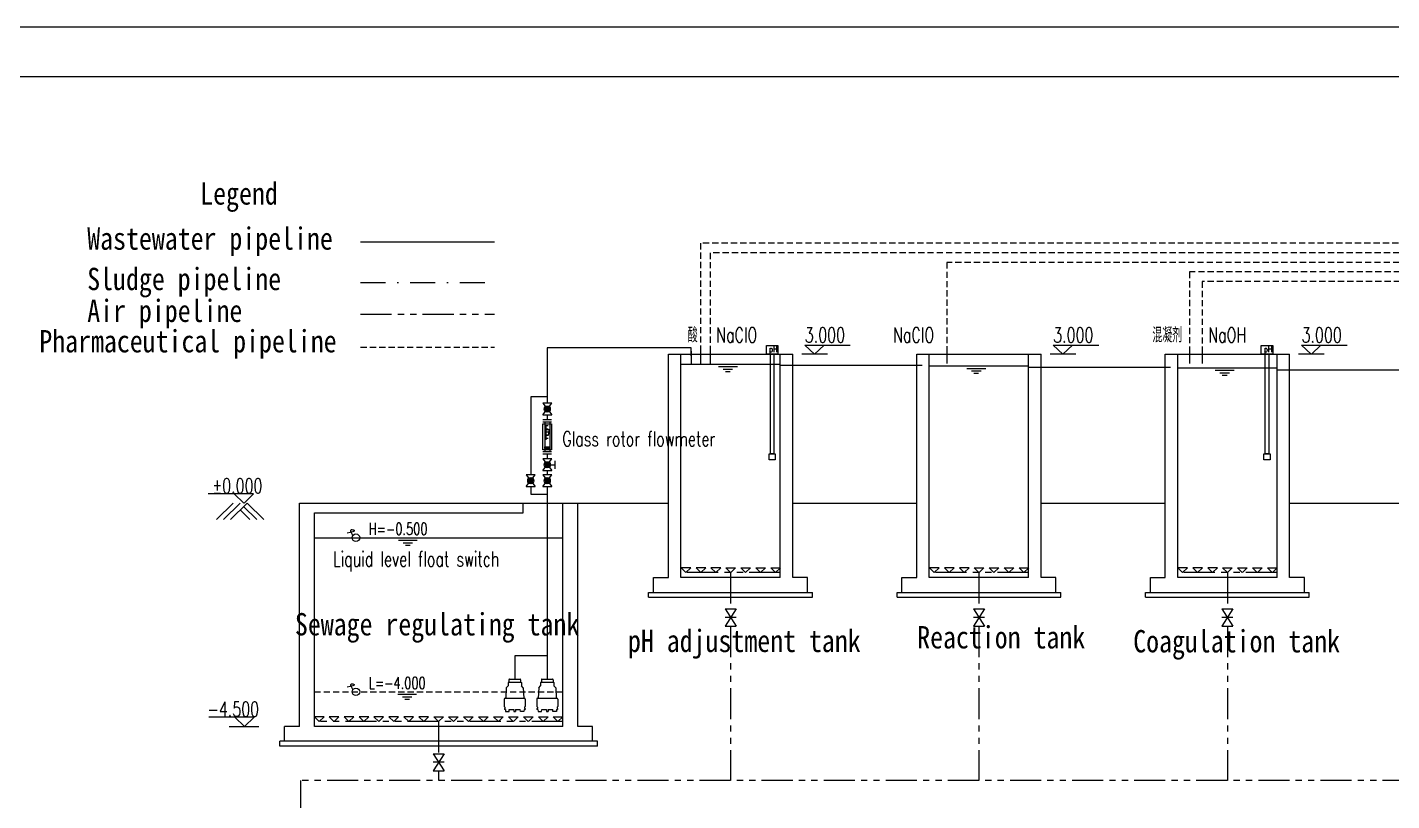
# Model space of a CAD drawing. Extents: x 838828 to 1489448, y 610351 to 848160.
# Drawn here: x 955113 to 982581, y 779498 to 795083 of the extents above; entities that cross this region are included whole.
import ezdxf
from ezdxf.enums import TextEntityAlignment as Align

# ---------------------------------------------------------------- set-up
doc = ezdxf.new("R2010")
doc.units = 0
doc.header["$LTSCALE"] = 1000
doc.header["$MEASUREMENT"] = 0
for name, pattern in [('DASHDOT', [1, 0.5, -0.25, 0, -0.25]), ('HIDDEN2', [0.1875, 0.125, -0.0625]), ('PHANTOM2', [1.25, 0.625, -0.125, 0.125, -0.125, 0.125, -0.125])]:
    doc.linetypes.add(name, pattern=pattern)
doc.layers.get('0').update_dxf_attribs({"linetype": 'CONTINUOUS', "lineweight": 13})
for name, color, linetype, lineweight in [('2', 7, 'CONTINUOUS', 13), ('D', 3, 'CONTINUOUS', 13), ('文字', 7, 'CONTINUOUS', 13), ('水位线', 3, 'CONTINUOUS', 13), ('设备', 6, 'CONTINUOUS', 13)]:
    doc.layers.add(name, color=color, linetype=linetype, lineweight=lineweight)
for name, color, linetype in [('加药管道', 1, 'HIDDEN2'), ('水构筑物', 7, 'CONTINUOUS'), ('污水管道', 1, 'CONTINUOUS'), ('污泥管道', 3, 'DASHDOT'), ('空气管道', 6, 'PHANTOM2'), ('轴线', 7, 'DASHDOT')]:
    doc.layers.add(name, color=color, linetype=linetype)
doc.styles.add('ST', font='SimSun.ttf', dxfattribs={"width": 0.8})
doc.styles.get("Standard").update_dxf_attribs({"font": 'ROMANS.SHX', "width": 1.2, "bigfont": 'gbcbig.shx'})
doc.styles.add('垂直标高', font='romans.shx', dxfattribs={"width": 0.7, "bigfont": 'gbcbig.shx'})

msp = doc.modelspace()

# ---------------------------------------------------------------- hatches: boundary and pattern name
at = {"layer": '设备'}
h = msp.add_hatch(color=256, dxfattribs=at)
h.paths.add_polyline_path([(965528, 787423, 0.144014), (965518, 787389, 0.74823), (965632, 787356)])
h.paths.add_polyline_path([(965528, 787423), (965632, 787356, 0.144014), (965642, 787389, 0.74823)])
h = msp.add_hatch(color=256, dxfattribs=at)
h.paths.add_polyline_path([(965528, 786302, 0.144014), (965518, 786268, 0.74823), (965632, 786235)])
h.paths.add_polyline_path([(965528, 786302), (965632, 786235, 0.144014), (965642, 786268, 0.74823)])
h = msp.add_hatch(color=256, dxfattribs=at)
h.paths.add_polyline_path([(965197, 785980, 0.144014), (965187, 785946, 0.74823), (965301, 785913)])
h.paths.add_polyline_path([(965197, 785980), (965301, 785913, 0.144014), (965311, 785946, 0.74823)])
h = msp.add_hatch(color=256, dxfattribs=at)
h.paths.add_polyline_path([(965528, 785980, 0.144014), (965518, 785946, 0.74823), (965632, 785913)])
h.paths.add_polyline_path([(965528, 785980), (965632, 785913, 0.144014), (965642, 785946, 0.74823)])

# ---------------------------------------------------------------- linework, layer by layer
at = {"linetype": 'Continuous'}
for p, q in [((1011734, 795083), (952334, 795083)), ((1010734, 794083), (954834, 794083))]:
    msp.add_line(p, q, dxfattribs=at)
at = {"layer": '2'}
for p, q in [((969993, 788672), (970224, 788672)), ((969993, 788497), (969993, 788672)), ((970224, 788672), (970224, 788497)), ((979955, 788672), (980186, 788672)), ((979955, 788497), (979955, 788672)), ((980186, 788672), (980186, 788497)), ((970224, 788497), (969993, 788497)), ((970073, 788497), (970144, 788497)), ((970073, 786489), (970073, 788497)), ((970144, 788497), (970144, 786489)), ((980186, 788497), (979955, 788497)), ((980035, 788497), (980106, 788497)), ((980035, 786489), (980035, 788497)), ((980106, 788497), (980106, 786489)), ((965495, 787177), (965666, 787177)), ((965495, 787130), (965666, 787130)), ((965495, 787092), (965666, 787092)), ((965495, 786570), (965495, 787092)), ((965531, 787130), (965531, 786532)), ((965531, 787058), (965601, 787058)), ((965531, 787035), (965568, 787035)), ((965531, 787015), (965568, 787015)), ((965531, 786993), (965601, 786993)), ((965531, 786973), (965568, 786973)), ((965531, 786953), (965568, 786953)), ((965545, 786978), (965622, 786978)), ((965559, 786860), (965545, 786978)), ((965622, 786978), (965601, 786860)), ((965630, 787130), (965630, 786532)), ((965666, 787092), (965666, 786570)), ((965531, 786931), (965601, 786931)), ((965531, 786910), (965568, 786910)), ((965531, 786890), (965568, 786890)), ((965531, 786868), (965601, 786868)), ((965531, 786847), (965568, 786847)), ((965531, 786827), (965568, 786827)), ((965531, 786805), (965601, 786805)), ((965531, 786785), (965568, 786785)), ((965601, 786860), (965559, 786860)), ((965666, 786570), (965495, 786570)), ((965495, 786532), (965666, 786532)), ((965495, 786486), (965666, 786486)), ((965531, 786632), (965630, 786632)), ((965531, 786595), (965531, 786632)), ((965630, 786595), (965531, 786595)), ((965630, 786632), (965630, 786595)), ((970045, 786489), (970172, 786489)), ((970045, 786370), (970045, 786489)), ((970144, 786489), (970073, 786489)), ((970172, 786489), (970172, 786370)), ((980007, 786489), (980134, 786489)), ((980007, 786370), (980007, 786489)), ((980106, 786489), (980035, 786489)), ((980134, 786489), (980134, 786370)), ((970172, 786370), (970045, 786370)), ((980134, 786370), (980007, 786370)), ((964755, 781774), (964748, 781562)), ((964755, 781774), (964794, 781815)), ((964804, 781888), (964794, 781878)), ((964794, 781878), (964794, 781815)), ((964804, 781888), (965044, 781888)), ((964810, 781937), (964810, 781888)), ((964820, 781947), (965034, 781947)), ((965044, 781937), (965044, 781888)), ((965050, 781888), (965060, 781878)), ((965060, 781878), (965060, 781815)), ((965099, 781774), (965060, 781815)), ((965099, 781774), (965106, 781562)), ((965408, 781774), (965401, 781562)), ((965408, 781774), (965447, 781815)), ((965457, 781888), (965447, 781878)), ((965447, 781878), (965447, 781815)), ((965457, 781888), (965697, 781888)), ((965463, 781937), (965463, 781888)), ((965473, 781947), (965687, 781947)), ((965697, 781937), (965697, 781888)), ((965703, 781888), (965713, 781878)), ((965713, 781878), (965713, 781815)), ((965752, 781774), (965713, 781815)), ((965752, 781774), (965759, 781562)), ((964715, 781544), (964715, 781399)), ((964733, 781562), (965121, 781562)), ((965139, 781544), (965139, 781399)), ((965368, 781544), (965368, 781399)), ((965386, 781562), (965774, 781562)), ((965792, 781544), (965792, 781399)), ((964729, 781384), (964715, 781399)), ((964719, 781358), (964729, 781358)), ((964719, 781358), (964719, 781338)), ((964739, 781338), (964719, 781338)), ((964729, 781384), (964729, 781358)), ((964739, 781338), (964743, 781297)), ((964743, 781297), (964813, 781297)), ((964813, 781297), (964817, 781338)), ((964817, 781338), (964910, 781338)), ((964910, 781338), (964910, 781297)), ((964910, 781297), (964944, 781297)), ((964944, 781338), (964944, 781297)), ((964944, 781338), (965036, 781338)), ((965041, 781297), (965036, 781338)), ((965111, 781297), (965041, 781297)), ((965115, 781338), (965111, 781297)), ((965115, 781338), (965135, 781338)), ((965125, 781384), (965139, 781399)), ((965125, 781384), (965125, 781358)), ((965135, 781358), (965125, 781358)), ((965135, 781358), (965135, 781338)), ((965382, 781384), (965368, 781399)), ((965372, 781358), (965382, 781358)), ((965372, 781358), (965372, 781338)), ((965392, 781338), (965372, 781338)), ((965382, 781384), (965382, 781358)), ((965392, 781338), (965396, 781297)), ((965396, 781297), (965466, 781297)), ((965466, 781297), (965471, 781338)), ((965471, 781338), (965563, 781338)), ((965563, 781338), (965563, 781297)), ((965563, 781297), (965597, 781297)), ((965597, 781338), (965597, 781297)), ((965597, 781338), (965690, 781338)), ((965694, 781297), (965690, 781338)), ((965764, 781297), (965694, 781297)), ((965768, 781338), (965764, 781297)), ((965768, 781338), (965788, 781338)), ((965778, 781384), (965792, 781399)), ((965778, 781384), (965778, 781358)), ((965788, 781358), (965778, 781358)), ((965788, 781358), (965788, 781338))]:
    msp.add_line(p, q, dxfattribs=at)
for centre in [(961729, 784797), (961729, 781692)]:
    msp.add_circle(centre, 76.1, dxfattribs=at)
for centre, radius, start, end in [((964820, 781937), 10.2, 90, 180), ((965034, 781937), 10.2, 0, 90), ((965473, 781937), 10.2, 90, 180), ((965687, 781937), 10.2, 0, 90), ((964733, 781544), 18.3, 90, 180), ((965121, 781544), 18.3, 0, 90), ((965386, 781544), 18.3, 90, 180), ((965774, 781544), 18.3, 0, 90)]:
    msp.add_arc(centre, radius, start, end, dxfattribs=at)
for points in [[(961669, 784845), (961636, 784961), (961692, 784947), (961553, 784889)], [(961669, 781740), (961636, 781856), (961692, 781842), (961553, 781784)]]:
    msp.add_spline(points, degree=3, dxfattribs=at)
at = {"layer": 'D', "ltscale": 200}
for p, q in [((965491, 787272), (965670, 787507)), ((965491, 787507), (965670, 787272)), ((965670, 787507), (965491, 787507)), ((965491, 787272), (965670, 787272)), ((965491, 786151), (965670, 786386)), ((965491, 786386), (965670, 786151)), ((965670, 786386), (965491, 786386)), ((965491, 786151), (965670, 786151)), ((965580, 786268), (965736, 786268)), ((965736, 786350), (965736, 786187)), ((965159, 785829), (965338, 786064)), ((965159, 786064), (965338, 785829)), ((965338, 786064), (965159, 786064)), ((965491, 785829), (965670, 786064)), ((965491, 786064), (965670, 785829)), ((965670, 786064), (965491, 786064)), ((965159, 785829), (965338, 785829)), ((965491, 785829), (965670, 785829))]:
    msp.add_line(p, q, dxfattribs=at)
at = {"layer": '加药管道'}
for p, q in [((1008965, 790730), (968666, 790730)), ((968666, 790730), (968666, 788463)), ((1008797, 790538), (968859, 790538)), ((968859, 790538), (968859, 788463)), ((1008607, 790345), (973623, 790345)), ((973623, 790345), (973623, 788463)), ((1008438, 790152), (978513, 790152)), ((978513, 790152), (978513, 788463)), ((1008248, 789960), (978765, 789960)), ((978765, 789960), (978765, 788463)), ((961822, 788636), (964518, 788636))]:
    msp.add_line(p, q, dxfattribs=at)
at = {"layer": '文字'}
for p, q in [((970766, 788680), (971682, 788680)), ((970766, 788680), (970959, 788497)), ((971156, 788680), (970963, 788497)), ((975766, 788680), (976682, 788680)), ((975766, 788680), (975959, 788497)), ((976156, 788680), (975963, 788497)), ((980766, 788680), (981682, 788680)), ((980766, 788680), (980959, 788497)), ((981156, 788680), (980963, 788497)), ((959669, 785680), (958753, 785680)), ((959279, 785680), (959472, 785497)), ((959669, 785680), (959476, 785497)), ((959256, 785497), (958921, 785163)), ((959397, 785497), (959062, 785163)), ((959538, 785497), (959204, 785163)), ((959397, 785356), (959590, 785163)), ((959468, 785427), (959731, 785163)), ((959538, 785497), (959873, 785163)), ((959681, 781180), (958766, 781180)), ((959174, 780997), (959777, 780997)), ((959291, 781180), (959484, 780997)), ((959681, 781180), (959488, 780997))]:
    msp.add_line(p, q, dxfattribs=at)
at = {"layer": '水位线'}
for p, q in [((971220, 788497), (970706, 788497)), ((976220, 788497), (975706, 788497)), ((981220, 788497), (980706, 788497)), ((968272, 788297), (970272, 788297)), ((969028, 788247), (969408, 788247)), ((969123, 788197), (969313, 788197)), ((969170, 788147), (969265, 788147)), ((973272, 788260), (975272, 788260)), ((974028, 788210), (974408, 788210)), ((974123, 788160), (974313, 788160)), ((974170, 788110), (974265, 788110)), ((978272, 788223), (980272, 788223)), ((979028, 788173), (979408, 788173)), ((979123, 788123), (979313, 788123)), ((979170, 788073), (979265, 788073)), ((960894, 784797), (965894, 784797)), ((962583, 784747), (962963, 784747)), ((962678, 784697), (962868, 784697)), ((962725, 784647), (962820, 784647)), ((962571, 781642), (962951, 781642)), ((962666, 781592), (962856, 781592)), ((962713, 781542), (962808, 781542))]:
    msp.add_line(p, q, dxfattribs=at)
at = {"layer": '水位线', "linetype": 'HIDDEN2'}
msp.add_line((960894, 781692), (965894, 781692), dxfattribs=at)
at = {"layer": '水构筑物'}
for p, q in [((968022, 783997), (968022, 788497)), ((968022, 788497), (970522, 788497)), ((968272, 783997), (968272, 788497)), ((970272, 783997), (970272, 788497)), ((970522, 783997), (970522, 788497)), ((973022, 783997), (973022, 788497)), ((973022, 788497), (975522, 788497)), ((973272, 783997), (973272, 788497)), ((975272, 783997), (975272, 788497)), ((975522, 783997), (975522, 788497)), ((978022, 783997), (978022, 788497)), ((978022, 788497), (980522, 788497)), ((978272, 783997), (978272, 788497)), ((980272, 783997), (980272, 788497)), ((980522, 783997), (980522, 788497)), ((960594, 780997), (960594, 785497)), ((960594, 785497), (965894, 785497)), ((965094, 785297), (965094, 785497)), ((965894, 780997), (965894, 785497)), ((965894, 785497), (966194, 785497)), ((966194, 780997), (966194, 785497)), ((960894, 780997), (960894, 785297)), ((960894, 785297), (965094, 785297)), ((967722, 783997), (968022, 783997)), ((967722, 783697), (967722, 783997)), ((970272, 783997), (968272, 783997)), ((970822, 783997), (970522, 783997)), ((970822, 783697), (970822, 783997)), ((972722, 783997), (973022, 783997)), ((972722, 783697), (972722, 783997)), ((975272, 783997), (973272, 783997)), ((975822, 783997), (975522, 783997)), ((975822, 783697), (975822, 783997)), ((977722, 783997), (978022, 783997)), ((977722, 783697), (977722, 783997)), ((980272, 783997), (978272, 783997)), ((980822, 783997), (980522, 783997)), ((980822, 783697), (980822, 783997)), ((967622, 783597), (967622, 783697)), ((967622, 783697), (970922, 783697)), ((970922, 783597), (970922, 783697)), ((972622, 783597), (972622, 783697)), ((972622, 783697), (975922, 783697)), ((975922, 783597), (975922, 783697)), ((977622, 783597), (977622, 783697)), ((977622, 783697), (980922, 783697)), ((980922, 783597), (980922, 783697)), ((967622, 783597), (970922, 783597)), ((972622, 783597), (975922, 783597)), ((977622, 783597), (980922, 783597)), ((960594, 780997), (960294, 780997)), ((960294, 780697), (960294, 780997)), ((965894, 780997), (960894, 780997)), ((966494, 780997), (966194, 780997)), ((966494, 780697), (966494, 780997)), ((966594, 780697), (960194, 780697)), ((960194, 780597), (960194, 780697)), ((966594, 780597), (966594, 780697)), ((966594, 780597), (960194, 780597))]:
    msp.add_line(p, q, dxfattribs=at)
at = {"layer": '污水管道'}
for p, q in [((961822, 790756), (964518, 790756)), ((968475, 788624), (965580, 788624)), ((965580, 788624), (965580, 787507)), ((968475, 788463), (968475, 788624)), ((968475, 788554), (968475, 788308)), ((968666, 788554), (968666, 788308)), ((968859, 788554), (968859, 788308)), ((973623, 788554), (973623, 788308)), ((978513, 788554), (978513, 788308)), ((978765, 788554), (978765, 788308)), ((970272, 788276), (973022, 788276)), ((972879, 788276), (973125, 788276)), ((975272, 788232), (978022, 788232)), ((977879, 788232), (978125, 788232)), ((980272, 788180), (983022, 788180)), ((965580, 787639), (965249, 787639)), ((965249, 787639), (965249, 786064)), ((965580, 787272), (965580, 787177)), ((965580, 786486), (965580, 786386)), ((965580, 786151), (965580, 786064)), ((965249, 785829), (965249, 785672)), ((965249, 785672), (965580, 785672)), ((965580, 785829), (965580, 781947)), ((965580, 782420), (964927, 782420)), ((964927, 782420), (964927, 781947))]:
    msp.add_line(p, q, dxfattribs=at)
at = {"layer": '污泥管道'}
msp.add_line((961822, 789942), (964518, 789942), dxfattribs=at)
at = {"layer": '空气管道'}
for p, q in [((961822, 789299), (964518, 789299)), ((970272, 784097), (968272, 784097)), ((968469, 784188), (968274, 784188)), ((968274, 784188), (968370, 784097)), ((968469, 784188), (968372, 784097)), ((968770, 784188), (968576, 784188)), ((968576, 784188), (968672, 784097)), ((968770, 784188), (968674, 784097)), ((969072, 784188), (968877, 784188)), ((968877, 784188), (968974, 784097)), ((969072, 784188), (968976, 784097)), ((969176, 784188), (969370, 784188)), ((969176, 784188), (969272, 784097)), ((969272, 784097), (969272, 783365)), ((969370, 784188), (969274, 784097)), ((969476, 784188), (969670, 784188)), ((969476, 784188), (969572, 784097)), ((969670, 784188), (969574, 784097)), ((969777, 784188), (969972, 784188)), ((969777, 784188), (969874, 784097)), ((969972, 784188), (969876, 784097)), ((970079, 784188), (970274, 784188)), ((970079, 784188), (970176, 784097)), ((970274, 784188), (970178, 784097)), ((975272, 784097), (973272, 784097)), ((973469, 784188), (973274, 784188)), ((973274, 784188), (973370, 784097)), ((973469, 784188), (973372, 784097)), ((973770, 784188), (973576, 784188)), ((973576, 784188), (973672, 784097)), ((973770, 784188), (973674, 784097)), ((974072, 784188), (973877, 784188)), ((973877, 784188), (973974, 784097)), ((974072, 784188), (973976, 784097)), ((974176, 784188), (974370, 784188)), ((974176, 784188), (974272, 784097)), ((974272, 784097), (974272, 783365)), ((974370, 784188), (974274, 784097)), ((974476, 784188), (974670, 784188)), ((974476, 784188), (974572, 784097)), ((974670, 784188), (974574, 784097)), ((974777, 784188), (974972, 784188)), ((974777, 784188), (974874, 784097)), ((974972, 784188), (974876, 784097)), ((975079, 784188), (975274, 784188)), ((975079, 784188), (975176, 784097)), ((975274, 784188), (975178, 784097)), ((980272, 784097), (978272, 784097)), ((978469, 784188), (978274, 784188)), ((978274, 784188), (978370, 784097)), ((978469, 784188), (978372, 784097)), ((978770, 784188), (978576, 784188)), ((978576, 784188), (978672, 784097)), ((978770, 784188), (978674, 784097)), ((979072, 784188), (978877, 784188)), ((978877, 784188), (978974, 784097)), ((979072, 784188), (978976, 784097)), ((979176, 784188), (979370, 784188)), ((979176, 784188), (979272, 784097)), ((979272, 784097), (979272, 783365)), ((979370, 784188), (979274, 784097)), ((979476, 784188), (979670, 784188)), ((979476, 784188), (979572, 784097)), ((979670, 784188), (979574, 784097)), ((979777, 784188), (979972, 784188)), ((979777, 784188), (979874, 784097)), ((979972, 784188), (979876, 784097)), ((980079, 784188), (980274, 784188)), ((980079, 784188), (980176, 784097)), ((980274, 784188), (980178, 784097)), ((969272, 783017), (969272, 779903)), ((974272, 783017), (974272, 779903)), ((979272, 783017), (979272, 779903)), ((961089, 781188), (960894, 781188)), ((960894, 781188), (960990, 781097)), ((961089, 781188), (960992, 781097)), ((961385, 781188), (961190, 781188)), ((961190, 781188), (961287, 781097)), ((961385, 781188), (961288, 781097)), ((961685, 781188), (961490, 781188)), ((961490, 781188), (961587, 781097)), ((961685, 781188), (961588, 781097)), ((961987, 781188), (961792, 781188)), ((961792, 781188), (961888, 781097)), ((961987, 781188), (961890, 781097)), ((962287, 781188), (962092, 781188)), ((962092, 781188), (962188, 781097)), ((962287, 781188), (962190, 781097)), ((962588, 781188), (962394, 781188)), ((962394, 781188), (962490, 781097)), ((962588, 781188), (962492, 781097)), ((962890, 781188), (962695, 781188)), ((962695, 781188), (962792, 781097)), ((962890, 781188), (962794, 781097)), ((963192, 781188), (962997, 781188)), ((962997, 781188), (963094, 781097)), ((963192, 781188), (963096, 781097)), ((963295, 781188), (963490, 781188)), ((963295, 781188), (963392, 781097)), ((963490, 781188), (963394, 781097)), ((963595, 781188), (963790, 781188)), ((963595, 781188), (963692, 781097)), ((963790, 781188), (963694, 781097)), ((963897, 781188), (964092, 781188)), ((963897, 781188), (963994, 781097)), ((964092, 781188), (963996, 781097)), ((964199, 781188), (964394, 781188)), ((964199, 781188), (964296, 781097)), ((964394, 781188), (964297, 781097)), ((964501, 781188), (964696, 781188)), ((964501, 781188), (964597, 781097)), ((964696, 781188), (964599, 781097)), ((964801, 781188), (964996, 781188)), ((964801, 781188), (964897, 781097)), ((964996, 781188), (964899, 781097)), ((965103, 781188), (965298, 781188)), ((965103, 781188), (965199, 781097)), ((965298, 781188), (965201, 781097)), ((965403, 781188), (965598, 781188)), ((965403, 781188), (965499, 781097)), ((965598, 781188), (965501, 781097)), ((965699, 781188), (965894, 781188)), ((965699, 781188), (965795, 781097)), ((965894, 781188), (965797, 781097)), ((965894, 781097), (960894, 781097)), ((963394, 781097), (963394, 780446)), ((963394, 780098), (963394, 779903)), ((984272, 779903), (960612, 779903)), ((960612, 779903), (960612, 761273))]:
    msp.add_line(p, q, dxfattribs=at)
at = {"layer": '设备'}
for p, q in [((969160, 783365), (969384, 783365)), ((969384, 783365), (969160, 783017)), ((969160, 783365), (969384, 783017)), ((969384, 783191), (969160, 783191)), ((974160, 783365), (974384, 783365)), ((974384, 783365), (974160, 783017)), ((974160, 783365), (974384, 783017)), ((974384, 783191), (974160, 783191)), ((979160, 783365), (979384, 783365)), ((979384, 783365), (979160, 783017)), ((979160, 783365), (979384, 783017)), ((979384, 783191), (979160, 783191)), ((969160, 783017), (969384, 783017)), ((974160, 783017), (974384, 783017)), ((979160, 783017), (979384, 783017)), ((963282, 780446), (963506, 780446)), ((963506, 780446), (963282, 780098)), ((963282, 780446), (963506, 780098)), ((963506, 780272), (963282, 780272)), ((963282, 780098), (963506, 780098))]:
    msp.add_line(p, q, dxfattribs=at)
for centre in [(965580, 787389), (965580, 786268), (965249, 785946), (965580, 785946)]:
    msp.add_circle(centre, 61.7, dxfattribs=at)
at = {"layer": '轴线', "linetype": 'Continuous'}
for p, q in [((966194, 785497), (968022, 785497)), ((970522, 785497), (973022, 785497)), ((975522, 785497), (978022, 785497)), ((980522, 785497), (983022, 785497))]:
    msp.add_line(p, q, dxfattribs=at)

# ---------------------------------------------------------------- texts
at = {"layer": '2', "width": 0.7}
for p in [(970046, 788539), (980008, 788539)]:
    msp.add_text('pH', height=117.4, dxfattribs=at).set_placement(p)
at = {"layer": '文字', "linetype": 'Continuous', "style": 'ST', "width": 0.85}
for s, p in [('Legend', (958594, 791509)), ('Wastewater pipeline', (956320, 790601)), ('Sludge pipeline', (956320, 789786)), ('Air pipeline', (956320, 789144)), ('Pharmaceutical pipeline', (955355, 788532)), ('Sewage regulating tank', (960501, 782829)), ('pH adjustment tank', (967206, 782494)), ('Reaction tank', (973028, 782567)), ('Coagulation tank', (977377, 782487))]:
    msp.add_text(s, height=450, dxfattribs=at).set_placement(p)
at = {"layer": '文字', "style": '垂直标高', "width": 0.7}
for s, height, p in [('酸', 300, (968409, 788882)), ('NaClO', 300, (968982, 788882)), ('3.000', 300, (970766, 788882)), ('NaClO', 300, (972542, 788882)), ('3.000', 300, (975766, 788882)), ('混凝剂', 300, (977762, 788882)), ('NaOH', 300, (978888, 788882)), ('3.000', 300, (980766, 788882)), ('±0.000', 300, (958839, 785843)), ('H=-0.500', 240, (961989, 784975)), ('L=-4.000', 240, (961989, 781870)), ('-4.500', 300, (958736, 781343))]:
    msp.add_text(s, height=height, dxfattribs=at).set_placement(p, align=Align.MIDDLE_LEFT)
for s, p in [('Glass rotor flowmeter', (965884, 786640)), ('Liquid level float switch', (961268, 784218))]:
    msp.add_text(s, height=300, dxfattribs=at).set_placement(p)

doc.saveas('drawing.dxf')
